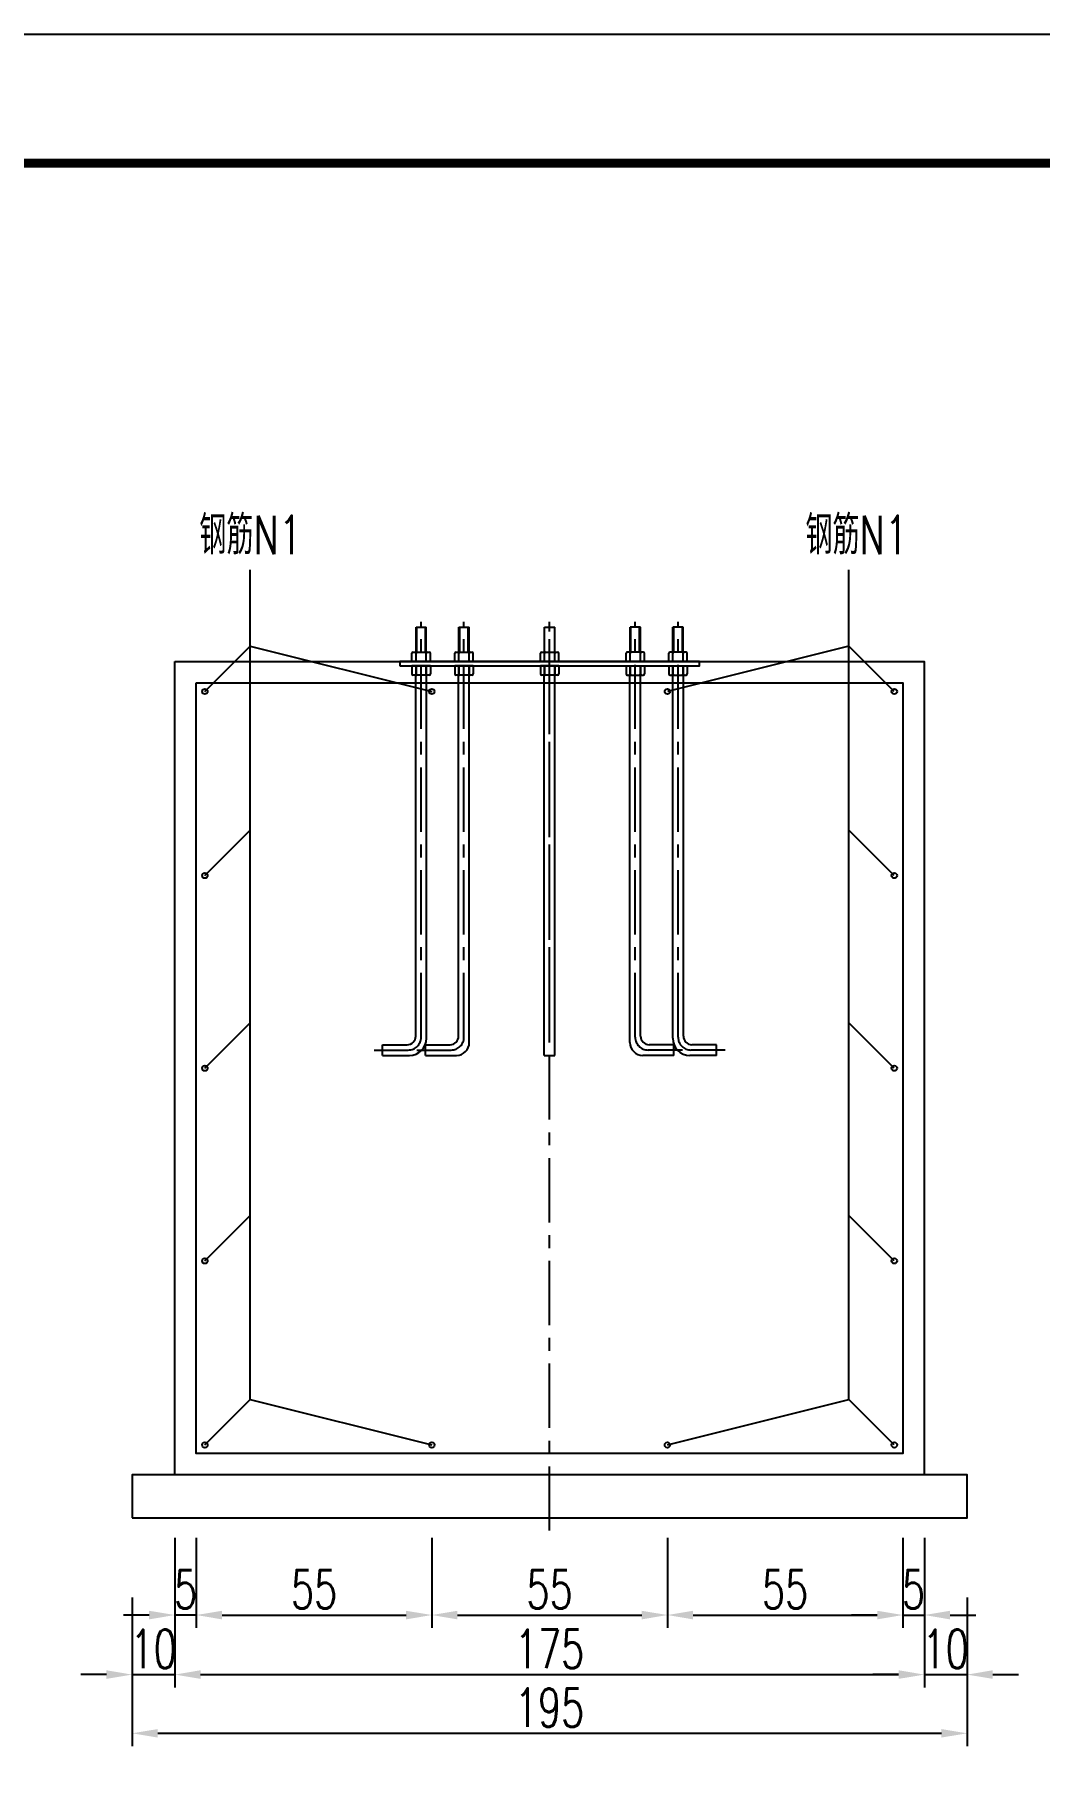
# Model space of a CAD drawing. Extents: x 4349 to 271026, y -15323 to -8945.
# Drawn here: x 5927.1 to 6005.3, y -14187.7 to -14052.9 of the extents above; entities that cross this region are included whole.
import ezdxf
from ezdxf.enums import TextEntityAlignment as Align

# ---------------------------------------------------------------- set-up
doc = ezdxf.new("R2010")
doc.units = 0
doc.header["$LTSCALE"] = 2
doc.header["$PDMODE"] = 32
doc.header["$PDSIZE"] = 0.3
doc.linetypes.add('CENTERX2', pattern=[4, 2.5, -0.5, 0.5, -0.5])
doc.layers.get('DEFPOINTS').update_dxf_attribs({"linetype": 'CONTINUOUS'})
for name, color, linetype in [('中线', 2, 'CENTERX2'), ('图框', 7, 'CONTINUOUS'), ('尺寸标注', 4, 'CONTINUOUS'), ('文字', 7, 'CONTINUOUS'), ('结构2', 7, 'CONTINUOUS'), ('结构3', 1, 'CONTINUOUS'), ('钢筋', 1, 'CONTINUOUS')]:
    doc.layers.add(name, color=color, linetype=linetype)
doc.styles.get("Standard").update_dxf_attribs({"font": 'simplex1.shx', "width": 0.7, "bigfont": 'hztxt.shx'})
doc.dimstyles.new('比例1：30', dxfattribs={"dimtxt": 3, "dimasz": 2, "dimexe": 1, "dimexo": 1, "dimgap": 0.5, "dimtad": 1, "dimdec": 0, "dimlfac": 3, "dimzin": 13, "dimdsep": 46, "dimtxsty": 'Standard', "dimcen": -0.09, "dimclrd": 256, "dimclre": 256, "dimclrt": 256, "dimaunit": 1, "dimadec": 0, "dimazin": 0, "dimtfac": 0.0005, "dimtdec": 0, "dimtix": 1, "dimtmove": 2, "dimatfit": 3, "dimfxl": 0, "dimtolj": 1, "dimtzin": 13, "dimarcsym": 0})

# ---------------------------------------------------------------- blocks, each defined once
blk = doc.blocks.new('*D787')
at = {"layer": 'DEFPOINTS', "color": 0, "linetype": 'Continuous'}
for p in [(5938.03, -14163.38), (5939.7, -14163.38), (5938.03, -14175.95)]:
    blk.add_point(p, dxfattribs=at)
at = {"layer": '尺寸标注', "linetype": 'Continuous', "lineweight": -2}
for p, q in [((5938.03, -14169.95), (5938.03, -14176.95)), ((5939.7, -14169.95), (5939.7, -14176.95)), ((5936.03, -14175.95), (5934.03, -14175.95)), ((5939.7, -14175.95), (5938.03, -14175.95)), ((5941.7, -14175.95), (5943.7, -14175.95))]:
    blk.add_line(p, q, dxfattribs=at)
at = {"layer": '尺寸标注', "linetype": 'Continuous'}
for points in [[(5936.03, -14175.62), (5936.03, -14176.29), (5938.03, -14175.95)], [(5941.7, -14175.62), (5941.7, -14176.29), (5939.7, -14175.95)]]:
    blk.add_solid(points, dxfattribs=at)
at = {"layer": '尺寸标注', "linetype": 'Continuous', "insert": (5938.87, -14173.95), "char_height": 3, "attachment_point": 5}
blk.add_mtext('\\A1;5', dxfattribs=at)
blk = doc.blocks.new('*D788')
at = {"layer": 'DEFPOINTS', "color": 0, "linetype": 'Continuous'}
for p in [(5939.7, -14163.38), (5958.03, -14162.71), (5958.03, -14175.95)]:
    blk.add_point(p, dxfattribs=at)
at = {"layer": '尺寸标注', "linetype": 'Continuous', "lineweight": -2}
for p, q in [((5939.7, -14169.95), (5939.7, -14176.95)), ((5958.03, -14169.95), (5958.03, -14176.95)), ((5941.7, -14175.95), (5956.03, -14175.95))]:
    blk.add_line(p, q, dxfattribs=at)
at = {"layer": '尺寸标注', "linetype": 'Continuous'}
for points in [[(5941.7, -14175.62), (5941.7, -14176.29), (5939.7, -14175.95)], [(5956.03, -14175.62), (5956.03, -14176.29), (5958.03, -14175.95)]]:
    blk.add_solid(points, dxfattribs=at)
at = {"layer": '尺寸标注', "linetype": 'Continuous', "insert": (5948.87, -14173.95), "char_height": 3, "attachment_point": 5}
blk.add_mtext('\\A1;55', dxfattribs=at)
blk = doc.blocks.new('*D789')
at = {"layer": 'DEFPOINTS', "color": 0, "linetype": 'Continuous'}
for p in [(5958.03, -14162.71), (5976.37, -14162.71), (5976.37, -14175.95)]:
    blk.add_point(p, dxfattribs=at)
at = {"layer": '尺寸标注', "linetype": 'Continuous', "lineweight": -2}
for p, q in [((5958.03, -14169.95), (5958.03, -14176.95)), ((5976.37, -14169.95), (5976.37, -14176.95)), ((5960.03, -14175.95), (5974.37, -14175.95))]:
    blk.add_line(p, q, dxfattribs=at)
at = {"layer": '尺寸标注', "linetype": 'Continuous'}
for points in [[(5960.03, -14175.62), (5960.03, -14176.29), (5958.03, -14175.95)], [(5974.37, -14175.62), (5974.37, -14176.29), (5976.37, -14175.95)]]:
    blk.add_solid(points, dxfattribs=at)
at = {"layer": '尺寸标注', "linetype": 'Continuous', "insert": (5967.2, -14173.95), "char_height": 3, "attachment_point": 5}
blk.add_mtext('\\A1;55', dxfattribs=at)
blk = doc.blocks.new('*D790')
at = {"layer": 'DEFPOINTS', "color": 0, "linetype": 'Continuous'}
for p in [(5976.37, -14162.71), (5994.7, -14163.38), (5994.7, -14175.95)]:
    blk.add_point(p, dxfattribs=at)
at = {"layer": '尺寸标注', "linetype": 'Continuous', "lineweight": -2}
for p, q in [((5976.37, -14169.95), (5976.37, -14176.95)), ((5994.7, -14169.95), (5994.7, -14176.95)), ((5978.37, -14175.95), (5992.7, -14175.95))]:
    blk.add_line(p, q, dxfattribs=at)
at = {"layer": '尺寸标注', "linetype": 'Continuous'}
for points in [[(5978.37, -14175.62), (5978.37, -14176.29), (5976.37, -14175.95)], [(5992.7, -14175.62), (5992.7, -14176.29), (5994.7, -14175.95)]]:
    blk.add_solid(points, dxfattribs=at)
at = {"layer": '尺寸标注', "linetype": 'Continuous', "insert": (5985.53, -14173.95), "char_height": 3, "attachment_point": 5}
blk.add_mtext('\\A1;55', dxfattribs=at)
blk = doc.blocks.new('*D791')
at = {"layer": 'DEFPOINTS', "color": 0, "linetype": 'Continuous'}
for p in [(5994.7, -14163.38), (5996.37, -14163.38), (5996.37, -14175.95)]:
    blk.add_point(p, dxfattribs=at)
at = {"layer": '尺寸标注', "linetype": 'Continuous', "lineweight": -2}
for p, q in [((5994.7, -14169.95), (5994.7, -14176.95)), ((5996.37, -14169.95), (5996.37, -14176.95)), ((5992.7, -14175.95), (5990.7, -14175.95)), ((5994.7, -14175.95), (5996.37, -14175.95)), ((5998.37, -14175.95), (6000.37, -14175.95))]:
    blk.add_line(p, q, dxfattribs=at)
at = {"layer": '尺寸标注', "linetype": 'Continuous'}
for points in [[(5992.7, -14175.62), (5992.7, -14176.29), (5994.7, -14175.95)], [(5998.37, -14175.62), (5998.37, -14176.29), (5996.37, -14175.95)]]:
    blk.add_solid(points, dxfattribs=at)
at = {"layer": '尺寸标注', "linetype": 'Continuous', "insert": (5995.53, -14173.95), "char_height": 3, "attachment_point": 5}
blk.add_mtext('\\A1;5', dxfattribs=at)
blk = doc.blocks.new('*D792')
at = {"layer": 'DEFPOINTS', "color": 0, "linetype": 'Continuous'}
for p in [(5934.7, -14165.05), (5938.03, -14165.05), (5938.03, -14180.59)]:
    blk.add_point(p, dxfattribs=at)
at = {"layer": '尺寸标注', "linetype": 'Continuous', "lineweight": -2}
for p, q in [((5934.7, -14174.59), (5934.7, -14181.59)), ((5938.03, -14174.59), (5938.03, -14181.59)), ((5932.7, -14180.59), (5930.7, -14180.59)), ((5934.7, -14180.59), (5938.03, -14180.59)), ((5940.03, -14180.59), (5942.03, -14180.59))]:
    blk.add_line(p, q, dxfattribs=at)
at = {"layer": '尺寸标注', "linetype": 'Continuous'}
for points in [[(5932.7, -14180.25), (5932.7, -14180.92), (5934.7, -14180.59)], [(5940.03, -14180.25), (5940.03, -14180.92), (5938.03, -14180.59)]]:
    blk.add_solid(points, dxfattribs=at)
at = {"layer": '尺寸标注', "linetype": 'Continuous', "insert": (5936.37, -14178.59), "char_height": 3, "attachment_point": 5}
blk.add_mtext('\\A1;10', dxfattribs=at)
blk = doc.blocks.new('*D793')
at = {"layer": 'DEFPOINTS', "color": 0, "linetype": 'Continuous'}
for p in [(5938.03, -14165.05), (5996.37, -14165.05), (5996.37, -14180.59)]:
    blk.add_point(p, dxfattribs=at)
at = {"layer": '尺寸标注', "linetype": 'Continuous', "lineweight": -2}
for p, q in [((5938.03, -14174.59), (5938.03, -14181.59)), ((5996.37, -14174.59), (5996.37, -14181.59)), ((5940.03, -14180.59), (5994.37, -14180.59))]:
    blk.add_line(p, q, dxfattribs=at)
at = {"layer": '尺寸标注', "linetype": 'Continuous'}
for points in [[(5940.03, -14180.25), (5940.03, -14180.92), (5938.03, -14180.59)], [(5994.37, -14180.25), (5994.37, -14180.92), (5996.37, -14180.59)]]:
    blk.add_solid(points, dxfattribs=at)
at = {"layer": '尺寸标注', "linetype": 'Continuous', "insert": (5967.2, -14178.59), "char_height": 3, "attachment_point": 5}
blk.add_mtext('\\A1;175', dxfattribs=at)
blk = doc.blocks.new('*D794')
at = {"layer": 'DEFPOINTS', "color": 0, "linetype": 'Continuous'}
for p in [(5996.37, -14165.05), (5999.7, -14165.05), (5999.7, -14180.59)]:
    blk.add_point(p, dxfattribs=at)
at = {"layer": '尺寸标注', "linetype": 'Continuous', "lineweight": -2}
for p, q in [((5996.37, -14174.59), (5996.37, -14181.59)), ((5999.7, -14174.59), (5999.7, -14181.59)), ((5994.37, -14180.59), (5992.37, -14180.59)), ((5996.37, -14180.59), (5999.7, -14180.59)), ((6001.7, -14180.59), (6003.7, -14180.59))]:
    blk.add_line(p, q, dxfattribs=at)
at = {"layer": '尺寸标注', "linetype": 'Continuous'}
for points in [[(5994.37, -14180.25), (5994.37, -14180.92), (5996.37, -14180.59)], [(6001.7, -14180.25), (6001.7, -14180.92), (5999.7, -14180.59)]]:
    blk.add_solid(points, dxfattribs=at)
at = {"layer": '尺寸标注', "linetype": 'Continuous', "insert": (5998.03, -14178.59), "char_height": 3, "attachment_point": 5}
blk.add_mtext('\\A1;10', dxfattribs=at)
blk = doc.blocks.new('*D795')
at = {"layer": 'DEFPOINTS', "color": 0, "linetype": 'Continuous'}
for p in [(5934.7, -14168.38), (5999.7, -14168.38), (5999.7, -14185.16)]:
    blk.add_point(p, dxfattribs=at)
at = {"layer": '尺寸标注', "linetype": 'Continuous', "lineweight": -2}
for p, q in [((5934.7, -14179.16), (5934.7, -14186.16)), ((5999.7, -14179.16), (5999.7, -14186.16)), ((5936.7, -14185.16), (5997.7, -14185.16))]:
    blk.add_line(p, q, dxfattribs=at)
at = {"layer": '尺寸标注', "linetype": 'Continuous'}
for points in [[(5936.7, -14184.83), (5936.7, -14185.49), (5934.7, -14185.16)], [(5997.7, -14184.83), (5997.7, -14185.49), (5999.7, -14185.16)]]:
    blk.add_solid(points, dxfattribs=at)
at = {"layer": '尺寸标注', "linetype": 'Continuous', "insert": (5967.2, -14183.16), "char_height": 3, "attachment_point": 5}
blk.add_mtext('\\A1;195', dxfattribs=at)
blk = doc.blocks.new('12345')
at = {"layer": '图框'}
blk.add_lwpolyline([(4926.93, -9362.88), (4926.93, -9065.88), (4506.93, -9065.88), (4506.93, -9362.88)], close=True, dxfattribs=at)
blk = doc.blocks.new('123456')
at = {"layer": '图框', "linetype": 'Continuous'}
blk.add_blockref('12345', (0, -2522.15), dxfattribs=at)

msp = doc.modelspace()

# ---------------------------------------------------------------- linework, layer by layer
at = {"layer": '中线'}
for p, q in [((5957.20123, -14130.96226), (5957.20123, -14098.62892)), ((5960.53457, -14130.96226), (5960.53457, -14098.62892)), ((5967.20123, -14169.37892), (5967.20123, -14098.62892)), ((5967.20123, -14130.96226), (5967.20123, -14098.62892)), ((5973.8679, -14130.96226), (5973.8679, -14098.62892)), ((5977.20123, -14130.96226), (5977.20123, -14098.62892)), ((5953.53457, -14131.96226), (5956.20123, -14131.96226)), ((5956.8679, -14131.96226), (5959.53457, -14131.96226)), ((5977.53457, -14131.96226), (5974.8679, -14131.96226)), ((5980.8679, -14131.96226), (5978.20123, -14131.96226))]:
    msp.add_line(p, q, dxfattribs=at)
for centre, start, end in [((5956.20123, -14130.96226), 270, 0), ((5959.53457, -14130.96226), 270, 0), ((5974.8679, -14130.96226), 180, 270), ((5978.20123, -14130.96226), 180, 270)]:
    msp.add_arc(centre, 1, start, end, dxfattribs=at)
at = {"layer": '图框', "const_width": 0.7}
msp.add_lwpolyline([(6176.92857, -14062.90394), (5796.92857, -14062.90394), (5796.92858, -14339.90394), (6176.92858, -14339.90394), (6176.92857, -14062.90394)], dxfattribs=at)
at = {"layer": '尺寸标注'}
for p, q in [((5943.90343, -14159.17672), (5943.90343, -14094.57322)), ((5990.49903, -14159.17672), (5990.49903, -14094.57322)), ((5940.3679, -14104.04559), (5943.90343, -14100.51005)), ((5943.90343, -14100.51005), (5958.03457, -14104.04559)), ((5990.49903, -14100.51005), (5976.3679, -14104.04559)), ((5994.03457, -14104.04559), (5990.49903, -14100.51005)), ((5940.3679, -14118.37892), (5943.90343, -14114.84339)), ((5994.03457, -14118.37892), (5990.49903, -14114.84339)), ((5940.3679, -14133.37892), (5943.90343, -14129.84339)), ((5994.03457, -14133.37892), (5990.49903, -14129.84339)), ((5940.3679, -14148.37892), (5943.90343, -14144.84339)), ((5994.03457, -14148.37892), (5990.49903, -14144.84339)), ((5940.3679, -14162.71226), (5943.90343, -14159.17672)), ((5943.90343, -14159.17672), (5958.03457, -14162.71226)), ((5976.3679, -14162.71226), (5990.49903, -14159.17672)), ((5994.03457, -14162.71226), (5990.49903, -14159.17672))]:
    msp.add_line(p, q, dxfattribs=at)
at = {"layer": '结构2'}
for points in [[(5938.03457, -14101.71226), (5996.3679, -14101.71226), (5996.3679, -14165.04559), (5938.03457, -14165.04559)], [(5934.70123, -14168.37892), (5999.70123, -14168.37892), (5999.70123, -14165.04559), (5934.70123, -14165.04559)]]:
    msp.add_lwpolyline(points, close=True, dxfattribs=at)
at = {"layer": '结构3'}
for p, q in [((5956.80123, -14099.04559), (5957.60123, -14099.04559)), ((5956.80123, -14101.71226), (5956.80123, -14099.04559)), ((5956.8679, -14100.97892), (5956.8679, -14099.04559)), ((5957.53457, -14100.97892), (5957.53457, -14099.04559)), ((5957.60123, -14101.71226), (5957.60123, -14099.04559)), ((5960.13457, -14099.04559), (5960.93457, -14099.04559)), ((5960.13457, -14101.71226), (5960.13457, -14099.04559)), ((5960.20123, -14100.97892), (5960.20123, -14099.04559)), ((5960.8679, -14100.97892), (5960.8679, -14099.04559)), ((5960.93457, -14101.71226), (5960.93457, -14099.04559)), ((5966.80123, -14099.04559), (5967.60123, -14099.04559)), ((5966.80123, -14101.71226), (5966.80123, -14099.04559)), ((5967.60123, -14101.71226), (5967.60123, -14099.04559)), ((5974.2679, -14099.04559), (5973.4679, -14099.04559)), ((5973.4679, -14101.71226), (5973.4679, -14099.04559)), ((5973.53457, -14100.97892), (5973.53457, -14099.04559)), ((5974.20123, -14100.97892), (5974.20123, -14099.04559)), ((5974.2679, -14101.71226), (5974.2679, -14099.04559)), ((5977.60123, -14099.04559), (5976.80123, -14099.04559)), ((5976.80123, -14101.71226), (5976.80123, -14099.04559)), ((5976.8679, -14100.97892), (5976.8679, -14099.04559)), ((5977.53457, -14100.97892), (5977.53457, -14099.04559)), ((5977.60123, -14101.71226), (5977.60123, -14099.04559)), ((5956.48123, -14101.71226), (5956.48123, -14101.07492)), ((5956.48123, -14101.71226), (5957.92123, -14101.71226)), ((5956.57723, -14100.97892), (5957.82523, -14100.97892)), ((5956.80123, -14101.71226), (5956.80123, -14101.07492)), ((5957.60123, -14101.71226), (5957.60123, -14101.07492)), ((5957.92123, -14101.71226), (5957.92123, -14101.07492)), ((5959.81457, -14101.71226), (5959.81457, -14101.07492)), ((5959.81457, -14101.71226), (5961.25457, -14101.71226)), ((5959.91057, -14100.97892), (5961.15857, -14100.97892)), ((5960.13457, -14101.71226), (5960.13457, -14101.07492)), ((5960.93457, -14101.71226), (5960.93457, -14101.07492)), ((5961.25457, -14101.71226), (5961.25457, -14101.07492)), ((5966.48123, -14101.71226), (5966.48123, -14101.07492)), ((5966.48123, -14101.71226), (5967.92123, -14101.71226)), ((5966.57723, -14100.97892), (5967.82523, -14100.97892)), ((5966.80123, -14101.71226), (5966.80123, -14101.07492)), ((5967.60123, -14101.71226), (5967.60123, -14101.07492)), ((5967.92123, -14101.71226), (5967.92123, -14101.07492)), ((5973.1479, -14101.71226), (5973.1479, -14101.07492)), ((5974.5879, -14101.71226), (5973.1479, -14101.71226)), ((5974.4919, -14100.97892), (5973.2439, -14100.97892)), ((5973.4679, -14101.71226), (5973.4679, -14101.07492)), ((5974.2679, -14101.71226), (5974.2679, -14101.07492)), ((5974.5879, -14101.71226), (5974.5879, -14101.07492)), ((5976.48123, -14101.71226), (5976.48123, -14101.07492)), ((5977.92123, -14101.71226), (5976.48123, -14101.71226)), ((5977.82523, -14100.97892), (5976.57723, -14100.97892)), ((5976.80123, -14101.71226), (5976.80123, -14101.07492)), ((5977.60123, -14101.71226), (5977.60123, -14101.07492)), ((5977.92123, -14101.71226), (5977.92123, -14101.07492)), ((5957.92123, -14102.04559), (5956.48123, -14102.04559)), ((5956.48123, -14102.04559), (5956.48123, -14102.68292)), ((5957.82523, -14102.77892), (5956.57723, -14102.77892)), ((5956.78457, -14130.87892), (5956.78457, -14102.77892)), ((5956.80123, -14102.71226), (5956.80123, -14102.04559)), ((5956.80123, -14102.04559), (5956.80123, -14102.68292)), ((5957.60123, -14102.71226), (5957.60123, -14102.04559)), ((5957.60123, -14102.04559), (5957.60123, -14102.68292)), ((5957.6179, -14131.04559), (5957.6179, -14102.77892)), ((5957.92123, -14102.04559), (5957.92123, -14102.68292)), ((5959.81457, -14102.04559), (5959.81457, -14102.68292)), ((5961.25457, -14102.04559), (5959.81457, -14102.04559)), ((5961.15857, -14102.77892), (5959.91057, -14102.77892)), ((5960.1179, -14130.87892), (5960.1179, -14102.77892)), ((5960.13457, -14102.04559), (5960.13457, -14102.68292)), ((5960.13457, -14102.71226), (5960.13457, -14102.04559)), ((5960.93457, -14102.04559), (5960.93457, -14102.68292)), ((5960.93457, -14102.71226), (5960.93457, -14102.04559)), ((5960.95123, -14131.37892), (5960.95123, -14102.77892)), ((5961.25457, -14102.04559), (5961.25457, -14102.68292)), ((5967.92123, -14102.04559), (5966.48123, -14102.04559)), ((5966.48123, -14102.04559), (5966.48123, -14102.68292)), ((5967.82523, -14102.77892), (5966.57723, -14102.77892)), ((5966.78457, -14132.37892), (5966.78457, -14102.77892)), ((5966.80123, -14102.71226), (5966.80123, -14102.04559)), ((5966.80123, -14102.04559), (5966.80123, -14102.68292)), ((5967.60123, -14102.71226), (5967.60123, -14102.04559)), ((5967.60123, -14102.04559), (5967.60123, -14102.68292)), ((5967.6179, -14132.37892), (5967.6179, -14102.77892)), ((5967.92123, -14102.04559), (5967.92123, -14102.68292)), ((5973.1479, -14102.04559), (5974.5879, -14102.04559)), ((5973.1479, -14102.04559), (5973.1479, -14102.68292)), ((5973.2439, -14102.77892), (5974.4919, -14102.77892)), ((5973.45123, -14131.37892), (5973.45123, -14102.77892)), ((5973.4679, -14102.71226), (5973.4679, -14102.04559)), ((5973.4679, -14102.04559), (5973.4679, -14102.68292)), ((5974.2679, -14102.71226), (5974.2679, -14102.04559)), ((5974.2679, -14102.04559), (5974.2679, -14102.68292)), ((5974.28457, -14130.87892), (5974.28457, -14102.77892)), ((5974.5879, -14102.04559), (5974.5879, -14102.68292)), ((5976.48123, -14102.04559), (5976.48123, -14102.68292)), ((5976.48123, -14102.04559), (5977.92123, -14102.04559)), ((5976.57723, -14102.77892), (5977.82523, -14102.77892)), ((5976.78457, -14131.04559), (5976.78457, -14102.77892)), ((5976.80123, -14102.04559), (5976.80123, -14102.68292)), ((5976.80123, -14102.71226), (5976.80123, -14102.04559)), ((5977.60123, -14102.04559), (5977.60123, -14102.68292)), ((5977.60123, -14102.71226), (5977.60123, -14102.04559)), ((5977.6179, -14130.87892), (5977.6179, -14102.77892)), ((5977.92123, -14102.04559), (5977.92123, -14102.68292)), ((5954.20123, -14131.54559), (5956.1179, -14131.54559)), ((5954.20123, -14132.37892), (5954.20123, -14131.54559)), ((5954.20123, -14132.37892), (5956.28457, -14132.37892)), ((5957.53457, -14132.37892), (5957.53457, -14131.54559)), ((5957.53457, -14131.54559), (5959.45123, -14131.54559)), ((5957.53457, -14132.37892), (5959.95123, -14132.37892)), ((5966.78457, -14132.37892), (5967.6179, -14132.37892)), ((5976.8679, -14132.37892), (5974.45123, -14132.37892)), ((5976.8679, -14131.54559), (5974.95123, -14131.54559)), ((5976.8679, -14132.37892), (5976.8679, -14131.54559)), ((5980.20123, -14132.37892), (5978.1179, -14132.37892)), ((5980.20123, -14131.54559), (5978.28457, -14131.54559)), ((5980.20123, -14132.37892), (5980.20123, -14131.54559))]:
    msp.add_line(p, q, dxfattribs=at)
msp.add_lwpolyline([(5955.53457, -14102.04559), (5978.8679, -14102.04559), (5978.8679, -14101.71226), (5955.53457, -14101.71226)], close=True, dxfattribs=at)
for centre, radius, start, end in [((5956.57723, -14101.07492), 0.096, 90, 180), ((5956.70523, -14101.07492), 0.096, 0, 90), ((5956.89723, -14101.07492), 0.096, 90, 180), ((5957.50523, -14101.07492), 0.096, 360, 90), ((5957.69723, -14101.07492), 0.096, 90, 180), ((5957.82523, -14101.07492), 0.096, 0, 90), ((5959.91057, -14101.07492), 0.096, 90, 180), ((5960.03857, -14101.07492), 0.096, 0, 90), ((5960.23057, -14101.07492), 0.096, 90, 180), ((5960.83857, -14101.07492), 0.096, 360, 90), ((5961.03057, -14101.07492), 0.096, 90, 180), ((5961.15857, -14101.07492), 0.096, 0, 90), ((5966.57723, -14101.07492), 0.096, 90, 180), ((5966.70523, -14101.07492), 0.096, 0, 90), ((5966.89723, -14101.07492), 0.096, 90, 180), ((5967.50523, -14101.07492), 0.096, 360, 90), ((5967.69723, -14101.07492), 0.096, 90, 180), ((5967.82523, -14101.07492), 0.096, 0, 90), ((5973.2439, -14101.07492), 0.096, 90, 180), ((5973.3719, -14101.07492), 0.096, 0, 90), ((5973.5639, -14101.07492), 0.096, 90, 180), ((5974.1719, -14101.07492), 0.096, 360, 90), ((5974.3639, -14101.07492), 0.096, 90, 180), ((5974.4919, -14101.07492), 0.096, 0, 90), ((5976.57723, -14101.07492), 0.096, 90, 180), ((5976.70523, -14101.07492), 0.096, 0, 90), ((5976.89723, -14101.07492), 0.096, 90, 180), ((5977.50523, -14101.07492), 0.096, 360, 90), ((5977.69723, -14101.07492), 0.096, 90, 180), ((5977.82523, -14101.07492), 0.096, 0, 90), ((5956.57723, -14102.68292), 0.096, 180, 270), ((5956.70523, -14102.68292), 0.096, 270, 0), ((5956.89723, -14102.68292), 0.096, 180, 270), ((5957.50523, -14102.68292), 0.096, 270, 0), ((5957.69723, -14102.68292), 0.096, 180, 270), ((5957.82523, -14102.68292), 0.096, 270, 0), ((5959.91057, -14102.68292), 0.096, 180, 270), ((5960.03857, -14102.68292), 0.096, 270, 0), ((5960.23057, -14102.68292), 0.096, 180, 270), ((5960.83857, -14102.68292), 0.096, 270, 0), ((5961.03057, -14102.68292), 0.096, 180, 270), ((5961.15857, -14102.68292), 0.096, 270, 0), ((5966.57723, -14102.68292), 0.096, 180, 270), ((5966.70523, -14102.68292), 0.096, 270, 0), ((5966.89723, -14102.68292), 0.096, 180, 270), ((5967.50523, -14102.68292), 0.096, 270, 0), ((5967.69723, -14102.68292), 0.096, 180, 270), ((5967.82523, -14102.68292), 0.096, 270, 0), ((5973.2439, -14102.68292), 0.096, 180, 270), ((5973.3719, -14102.68292), 0.096, 270, 0), ((5973.5639, -14102.68292), 0.096, 180, 270), ((5974.1719, -14102.68292), 0.096, 270, 0), ((5974.3639, -14102.68292), 0.096, 180, 270), ((5974.4919, -14102.68292), 0.096, 270, 0), ((5976.57723, -14102.68292), 0.096, 180, 270), ((5976.70523, -14102.68292), 0.096, 270, 0), ((5976.89723, -14102.68292), 0.096, 180, 270), ((5977.50523, -14102.68292), 0.096, 270, 0), ((5977.69723, -14102.68292), 0.096, 180, 270), ((5977.82523, -14102.68292), 0.096, 270, 0), ((5956.1179, -14130.87892), 0.66667, 270, 0), ((5956.28457, -14131.04559), 1.33333, 270, 0), ((5959.45123, -14130.87892), 0.66667, 270, 0), ((5959.95123, -14131.37892), 1, 270, 0), ((5974.45123, -14131.37892), 1, 180, 270), ((5974.95123, -14130.87892), 0.66667, 180, 270), ((5978.1179, -14131.04559), 1.33333, 180, 270), ((5978.28457, -14130.87892), 0.66667, 180, 270)]:
    msp.add_arc(centre, radius, start, end, dxfattribs=at)
at = {"layer": '钢筋'}
msp.add_lwpolyline([(5939.70123, -14103.37892), (5994.70123, -14103.37892), (5994.70123, -14163.37892), (5939.70123, -14163.37892)], close=True, dxfattribs=at)
for centre in [(5940.3679, -14104.04559), (5958.03457, -14104.04559), (5976.3679, -14104.04559), (5994.03457, -14104.04559), (5940.3679, -14118.37892), (5994.03457, -14118.37892), (5940.3679, -14133.37892), (5994.03457, -14133.37892), (5940.3679, -14148.37892), (5994.03457, -14148.37892), (5940.3679, -14162.71226), (5958.03457, -14162.71226), (5976.3679, -14162.71226), (5994.03457, -14162.71226)]:
    msp.add_circle(centre, 0.20833, dxfattribs=at)

# ---------------------------------------------------------------- block references
at = {"layer": '图框', "color": 1, "linetype": 'Continuous'}
msp.add_blockref('123456', (1260, -2464.87737), dxfattribs=at)

# ---------------------------------------------------------------- texts
at = {"layer": '文字', "width": 0.7}
for p in [(5943.9327, -14091.86498), (5991.11229, -14091.86498)]:
    msp.add_text('钢筋N1', height=3, dxfattribs=at).set_placement(p, align=Align.MIDDLE_CENTER)

# ---------------------------------------------------------------- dimensions: what is measured, and where the dimension line sits
at = {"layer": '尺寸标注', "linetype": 'Continuous'}
for base, p1, p2, picture, middle in [((5938.03457, -14175.95201), (5939.70123, -14163.37892), (5938.03457, -14163.37892), '*D787', (5938.8679, -14173.95201)), ((5958.03457, -14175.95201), (5939.70123, -14163.37892), (5958.03457, -14162.71226), '*D788', (5948.8679, -14173.95201)), ((5976.3679, -14175.95201), (5958.03457, -14162.71226), (5976.3679, -14162.71226), '*D789', (5967.20123, -14173.95201)), ((5994.70123, -14175.95201), (5976.3679, -14162.71226), (5994.70123, -14163.37892), '*D790', (5985.53457, -14173.95201)), ((5996.3679, -14175.95201), (5994.70123, -14163.37892), (5996.3679, -14163.37892), '*D791', (5995.53457, -14173.95201)), ((5938.03457, -14180.58814), (5934.70123, -14165.04559), (5938.03457, -14165.04559), '*D792', (5936.3679, -14178.58814)), ((5996.3679, -14180.58814), (5938.03457, -14165.04559), (5996.3679, -14165.04559), '*D793', (5967.20123, -14178.58814)), ((5999.70123, -14180.58814), (5996.3679, -14165.04559), (5999.70123, -14165.04559), '*D794', (5998.03457, -14178.58814)), ((5999.70123, -14185.15851), (5934.70123, -14168.37892), (5999.70123, -14168.37892), '*D795', (5967.20123, -14183.15851))]:
    dim = msp.add_linear_dim(base=base, p1=p1, p2=p2, dimstyle='比例1：30', dxfattribs=at)
    dim.commit()
    dim.dimension.update_dxf_attribs({"geometry": picture, "text_midpoint": middle})

doc.saveas('drawing.dxf')
